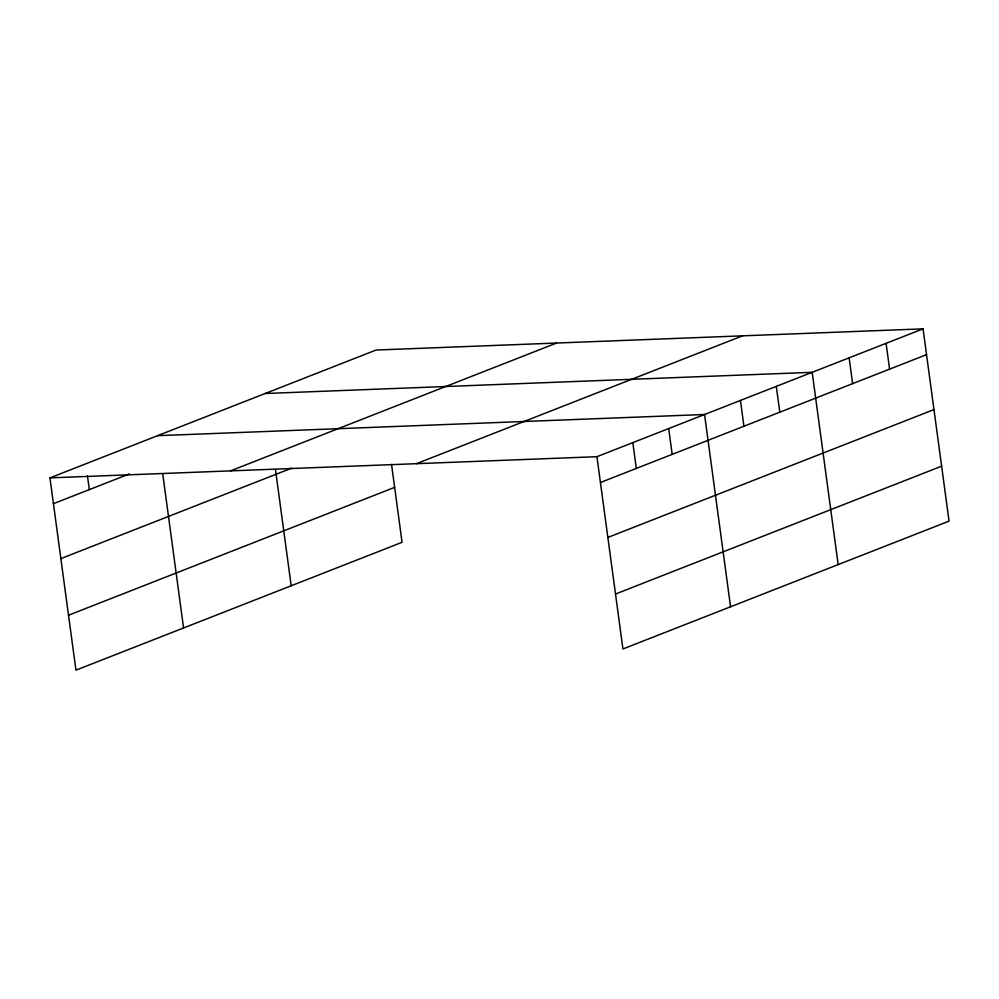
<?xml version="1.0" encoding="UTF-8"?>
<svg xmlns="http://www.w3.org/2000/svg" width="999" height="999" viewBox="0 0 999 999"><rect width="100%" height="100%" fill="white"/><g stroke="black" fill="none" stroke-linecap="round" stroke-linejoin="round"><path stroke-width="1.5" d="M391.533 464.435L402.06 542.307L75.949 670.154L49.95 477.872L376.061 350.037L923.051 328.846L949.05 521.128L622.939 648.963L596.94 456.693L923.051 328.846M53.434 503.683L129.483 473.876M230.457 470.891L556.568 343.044M60.864 558.616L291.733 468.119M416.433 463.686L742.544 335.839M68.519 615.222L394.63 487.375M600.436 482.505L926.548 354.657M607.854 537.437L933.965 409.59M615.509 594.03L941.62 466.183M265.185 393.506L812.175 372.315L838.173 564.585M157.567 435.689L704.557 414.498L730.556 606.78M49.95 477.872L596.94 456.693M886.101 343.344L889.585 369.143M849.138 357.829L852.622 383.641M776.298 386.376L779.794 412.187M740.434 400.437L743.918 426.248M668.681 428.571L672.177 454.37M632.817 442.632L636.301 468.431M275.487 469.667L291.184 585.776M162.712 473.701L183.566 627.959M87.462 475.961L89.311 489.622"/></g></svg>
